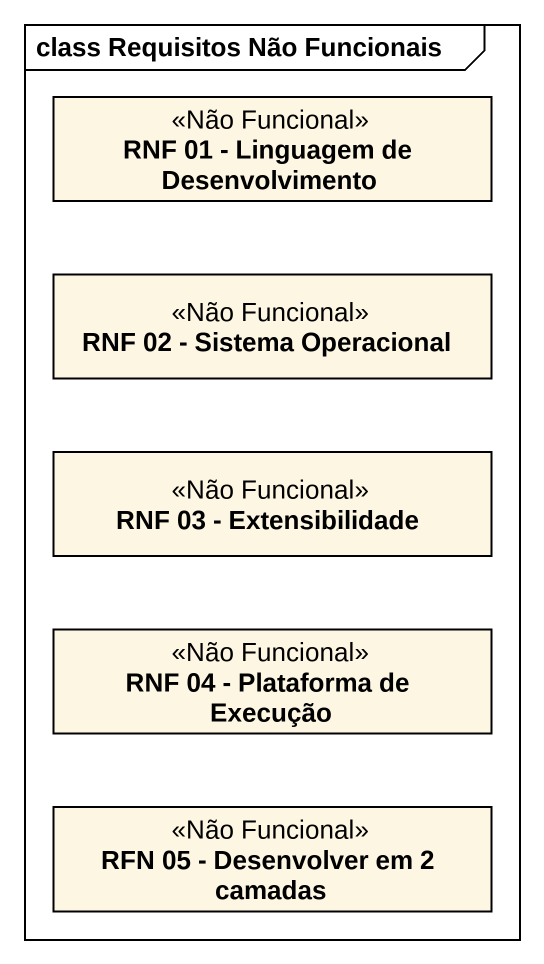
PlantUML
@startuml
mainframe class Requisitos Não Funcionais
hide circle
hide empty members
class "RNF 01 - Linguagem de Desenvolvimento" as RNF_01_Linguagem_de <<Não Funcional>>
class "RNF 02 - Sistema Operacional" as RNF_02_Sistema_Operacional <<Não Funcional>>
class "RNF 03 - Extensibilidade" as RNF_03_Extensibilidade <<Não Funcional>>
class "RNF 04 - Plataforma de Execução" as RNF_04_Plataforma_de <<Não Funcional>>
class "RFN 05 - Desenvolver em 2 camadas" as RFN_05_Desenvolver_em_2 <<Não Funcional>>
@enduml
